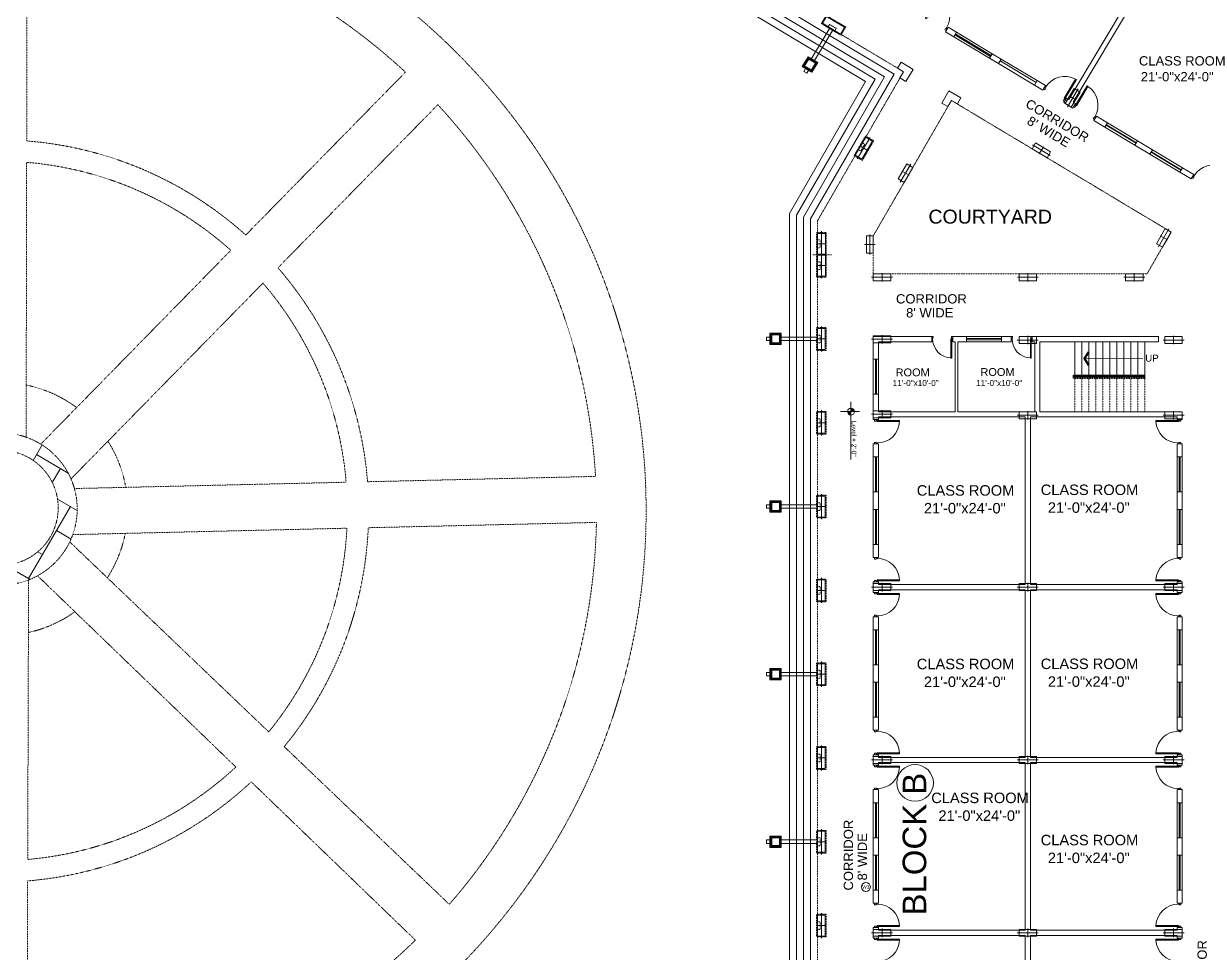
# Model space of a CAD drawing. Header units: inches. Extents: x -110725 to 51121, y 8404 to 44825.
# Drawn here: x 19265 to 21292, y 22598 to 24195 of the extents above; entities that cross this region are included whole.
import ezdxf
from ezdxf.enums import TextEntityAlignment as Align

# ---------------------------------------------------------------- set-up
doc = ezdxf.new("R2010")
doc.units = ezdxf.units.IN
doc.header["$LTSCALE"] = 0.1
doc.header["$MEASUREMENT"] = 0
doc.linetypes.add('DASHED', pattern=[0.75, 0.5, -0.25])
doc.linetypes.add('DASHED2', pattern=[0.375, 0.25, -0.125])
doc.layers.get('0').update_dxf_attribs({"color": 1, "lineweight": 0})
for name, color, linetype, lineweight in [('Col.', 4, 'Continuous', 0), ('dim', 252, 'Continuous', 0), ('DOOR', 32, 'Continuous', 0), ('FIX', 8, 'Continuous', 0), ('h', 8, 'Continuous', 0), ('HATCH', 5, 'Continuous', 5), ('stair', 5, 'Continuous', 0), ('TEXT', 3, 'Continuous', 0), ('WALL', 7, 'Continuous', 0), ('WIN', 160, 'Continuous', 0)]:
    doc.layers.add(name, color=color, linetype=linetype, lineweight=lineweight)
doc.styles.add('ARIAL', font='arial.ttf')
doc.styles.add('as', font='arial.ttf')

# ---------------------------------------------------------------- blocks, each defined once
blk = doc.blocks.new('D-1')
for points in [[(1.5, 34.9), (1.5, 1.9), (3, 1.9), (3, 34.9)], [(2.2, 0.4), (2.2, -1.9), (0, -1.9), (0, 1.9), (1.5, 1.9), (1.5, 0.4)], [(33.7, 0.4), (34.5, 0.4), (34.5, 1.9), (36, 1.9), (36, -1.9), (33.7, -1.9)]]:
    blk.add_lwpolyline(points, close=True)
blk.add_arc((1.5, 1.9), 33, 0, 87.3947)
blk = doc.blocks.new('44')
at = {"layer": 'Col.', "linetype": 'Continuous'}
blk.add_lwpolyline([(-24729.4, 37327.3), (-24729.4, 37339.3), (-24759.4, 37339.3), (-24759.4, 37327.3)], close=True, dxfattribs=at)
at = {"layer": 'dim', "linetype": 'Continuous'}
for p, q in [((-24762.4, 37333.3), (-24726.4, 37333.3)), ((-24744.4, 37340.5), (-24744.4, 37326.1))]:
    blk.add_line(p, q, dxfattribs=at)
blk = doc.blocks.new('DD')
at = {"layer": 'Col.', "linetype": 'Continuous'}
blk.add_lwpolyline([(-25172.1, 37823.6), (-25158.6, 37823.6), (-25158.6, 37859.6), (-25172.1, 37859.6)], close=True, dxfattribs=at)
at = {"layer": 'dim', "linetype": 'Continuous'}
for p, q in [((-25165.4, 37863.2), (-25165.4, 37820)), ((-25173.5, 37841.6), (-25157.3, 37841.6))]:
    blk.add_line(p, q, dxfattribs=at)
blk = doc.blocks.new('6')
at = {"layer": 'Col.', "linetype": 'Continuous'}
blk.add_lwpolyline([(-25132.6, 38221.6), (-25125.6, 38233.2), (-25156.5, 38251.7), (-25163.5, 38240.1)], close=True, dxfattribs=at)
at = {"layer": 'dim', "linetype": 'Continuous'}
for p, q in [((-25163.1, 38247.8), (-25126, 38225.6)), ((-25140.4, 38243.6), (-25148.7, 38229.7))]:
    blk.add_line(p, q, dxfattribs=at)
blk = doc.blocks.new('A$C266513BC')
at = {"layer": 'WALL'}
for p, q in [((0, 52.1), (12.5, 58.5)), ((0, 52.1), (86.9, 0)), ((0, 52.1), (0.3, 38)), ((2, 50.9), (13.5, 56.7)), ((2, 50.9), (2.3, 38))]:
    blk.add_line(p, q, dxfattribs=at)

msp = doc.modelspace()

# ---------------------------------------------------------------- hatches: boundary and pattern name
at = {"layer": 'HATCH', "linetype": 'DASHED'}
h = msp.add_hatch(dxfattribs=at)
h.set_pattern_fill('AR-HBONE', color=256, scale=11.913418, angle=14.69136504, style=0)
h.set_pattern_definition([(59.691365, (-254919.784, -301062.324), (-17.0915494, 65.189136), [142.96101, -47.65367]), (149.691365, (-254895.735, -301021.183), (-17.0915494, 65.189136), [142.96101, -47.65367])])
h.paths.add_polyline_path([(19356.67402, 23361.20651, 1), (19095.48913, 23361.20651, 1)])
h.paths.add_polyline_path([(19126.5836, 23363.26331, -1), (19323.99496, 23363.26331, -1)], flags=16)
at = {"layer": 'TEXT'}
h = msp.add_hatch(color=256, dxfattribs=at)
h.paths.add_polyline_path([(20686.4669, 23528.52254), (20692.31389, 23528.52254, 0.4142135624), (20686.4669, 23534.36952)])
h.paths.add_polyline_path([(20686.4669, 23528.52254), (20680.61991, 23528.52254, 0.4142135624), (20686.4669, 23522.67555)])

# ---------------------------------------------------------------- linework, layer by layer
at = {"layer": 'Col.', "linetype": 'Continuous'}
for p, q in [((20772.70646, 24129.02261), (20766.54048, 24118.72791)), ((20766.54048, 24118.72791), (20776.83517, 24112.56193)), ((20776.83517, 24112.56193), (20770.66919, 24102.26724)), ((20772.70646, 24129.02261), (20793.29584, 24116.69064)), ((20793.29584, 24116.69064), (20780.96388, 24096.10126)), ((20770.66919, 24102.26724), (20780.96388, 24096.10126)), ((20854.81101, 24079.62004), (20842.81101, 24058.83544)), ((20875.59562, 24067.62004), (20854.81101, 24079.62004)), ((20853.20331, 24052.83544), (20842.81101, 24058.83544)), ((20859.20331, 24063.22774), (20853.20331, 24052.83544)), ((20869.59562, 24057.22774), (20859.20331, 24063.22774)), ((20875.59562, 24067.62004), (20869.59562, 24057.22774))]:
    msp.add_line(p, q, dxfattribs=at)
at = {"layer": 'Col.', "linetype": 'Continuous', "elevation": 27.16259}
msp.add_lwpolyline([(20712.9328, 23830.6649), (20724.9328, 23830.6649), (20724.9328, 23800.6649), (20712.9328, 23800.6649)], close=True, dxfattribs=at)
at = {"layer": 'FIX', "linetype": 'Continuous'}
for p, q in [((20718.9328, 23832.6649), (20718.9328, 23798.6649)), ((20727.9328, 23815.6649), (20709.9328, 23815.6649))]:
    msp.add_line(p, q, dxfattribs=at)
at = {"layer": 'HATCH', "linetype": 'DASHED'}
for points, elevation in [([(19269.86574, 23993.72175), (19270.60829, 24386.09921)], 0.3574), ([(19646.40612, 23832.01735), (19920.77763, 24111.83142)], -0.71481), ([(19701.70715, 23775.68764), (19976.47972, 24055.91074)], -0.3574), ([(19268.90223, 23484.57902), (19269.79609, 23956.91371)], 0.3574), ([(19294.07804, 23472.70031), (19620.69098, 23805.79211)], -0.71481), ([(19345.9977, 23412.92217), (19675.9275, 23749.39662)], -0.3574), ([(19818.87675, 23407.23204), (19351.84977, 23396.37396)], -2.02528), ([(20247.55274, 23417.19849), (19855.62026, 23408.08631)], -2.02528), ([(19820.17128, 23328.20462), (19349.0545, 23317.25145)], -1.19134), ([(19820.17128, 23328.20462), (19436.80507, 23319.29159)], -1.19134), ([(20249.07347, 23338.17633), (19856.94613, 23329.05961)], -1.19134), ([(20249.07347, 23338.17633), (19856.94613, 23329.05961)], -1.19134), ([(19343.82286, 23304.71423), (19685.83136, 22978.23527)], -1.78701), ([(19271.62044, 22759.03022), (19273.0953, 23239.37016)], -0.47654), ([(19712.4504, 22952.82492), (19996.23732, 22681.92389)], -1.78701), ([(19270.30213, 22329.67458), (19271.50735, 22722.19851)], -0.47654)]:
    msp.add_lwpolyline(points, dxfattribs=dict(at, elevation=elevation))
for points in [[(19629.34424, 22917.89504), (19288.53448, 23246.51552)], [(19937.96582, 22620.31151), (19655.7948, 22892.3905)]]:
    msp.add_lwpolyline(points, dxfattribs=at)
for centre, radius in [((19219.80314, 23357.89444), 1114.64012), ((19226.08158, 23361.20651), 130.59244), ((19225.28928, 23363.26331, -1174.66297), 98.70568)]:
    msp.add_circle(centre, radius, dxfattribs=at)
for centre, radius, start, end in [((19219.80314, 23357.89444), 1029.45919, 47.08479239, 87.17122986), ((19219.80314, 23357.89444), 1029.45919, 3.30246643, 42.69080722), ((19219.80314, 23357.89444), 637.79514, 48.01997495, 85.49803798), ((19219.80314, 23357.89444), 601.10181, 48.17007768, 85.22926518), ((19219.80314, 23357.89444), 637.79514, 4.51361074, 40.92409549), ((19219.80314, 23357.89444), 601.10181, 4.70805491, 40.64026218), ((19226.08158, 23361.20651), 217.28367, 53.36816195, 78.58855947), ((19226.08158, 23361.20651), 217.28367, 9.86334946, 32.41749132), ((19226.08158, 23361.20651), 217.28367, 327.05609082, 348.89324663), ((19219.80314, 23357.89444), 601.10181, 320.83133269, 357.16887633), ((19219.80314, 23357.89444), 637.79514, 320.5719212, 357.40876513), ((19219.80314, 23357.89444), 1029.45919, 318.95687794, 358.90249819), ((19226.08158, 23361.20651), 217.28367, 282.4210038, 305.64628161), ((19219.80314, 23357.89444), 601.10181, 274.9452558, 312.94667285), ((19219.80314, 23357.89444), 637.79514, 274.64990639, 313.12497691), ((19219.80314, 23357.89444), 1029.45919, 272.81171005, 314.23569614)]:
    msp.add_arc(centre, radius, start, end, dxfattribs=at)
at = {"layer": 'stair'}
for p, q in [((21071.29613, 23591.45053), (21071.29613, 23648.45053)), ((21083.29613, 23591.45053), (21083.29613, 23648.45053)), ((21095.29613, 23591.45053), (21095.29613, 23648.45053)), ((21107.29613, 23591.45053), (21107.29613, 23648.45053)), ((21119.29613, 23591.45053), (21119.29613, 23648.45053)), ((21131.29613, 23591.45053), (21131.29613, 23648.45053)), ((21143.29613, 23591.45053), (21143.29613, 23648.45053)), ((21155.29613, 23591.45053), (21155.29613, 23648.45053)), ((21167.29613, 23591.45053), (21167.29613, 23648.45053)), ((21179.29613, 23591.45053), (21179.29613, 23648.45053)), ((21191.29613, 23585.45053), (21191.29613, 23648.45053)), ((21068.29613, 23591.45053), (21191.29613, 23591.45053)), ((21068.29613, 23585.45053), (21068.29613, 23591.45053)), ((21070.29613, 23589.45053), (21191.29613, 23589.45053)), ((21070.29613, 23587.45053), (21070.29613, 23589.45053)), ((21070.29613, 23588.45053), (21191.29613, 23588.45053)), ((21071.29613, 23587.45053), (21071.29613, 23589.45053))]:
    msp.add_line(p, q, dxfattribs=at)
at = {"layer": 'stair', "linetype": 'DASHED2'}
for p, q in [((21068.29613, 23585.45053), (21191.29613, 23585.45053)), ((21070.29613, 23587.45053), (21191.29613, 23587.45053)), ((21071.29613, 23528.60894), (21071.29613, 23585.45053)), ((21083.29613, 23528.60894), (21083.29613, 23585.45053)), ((21095.29613, 23528.60894), (21095.29613, 23585.45053)), ((21107.29613, 23528.60894), (21107.29613, 23585.45053)), ((21119.29613, 23528.60894), (21119.29613, 23585.45053)), ((21131.29613, 23528.60894), (21131.29613, 23585.45053)), ((21143.29613, 23528.60894), (21143.29613, 23585.45053)), ((21155.29613, 23528.60894), (21155.29613, 23585.45053)), ((21167.29613, 23528.60894), (21167.29613, 23585.45053)), ((21179.29613, 23528.60894), (21179.29613, 23585.45053)), ((21191.29613, 23528.60894), (21191.29613, 23585.45053))]:
    msp.add_line(p, q, dxfattribs=at)
at = {"layer": 'stair', "elevation": 27.16259}
for points in [[(20278.79394, 21845.45053), (20447.05888, 21845.45053), (20616.92113, 22015.31279), (20616.92113, 23859.58394), (20760.51912, 24108.30295), (19268.92088, 25001.69199), (19079.53912, 24685.50107)], [(20278.79394, 21857.45053), (20442.08831, 21857.45053), (20604.92113, 22020.28335), (20604.92113, 23862.79933), (20744.22233, 24104.07608), (19273.04959, 24985.23132), (19089.83381, 24679.33509)], [(20278.79394, 21869.45053), (20437.11775, 21869.45053), (20592.92113, 22025.25392), (20592.92113, 23866.01472), (20727.92554, 24099.84922), (19277.1783, 24968.77065), (19100.1285, 24673.16911)], [(20278.79394, 21881.45053), (20432.14719, 21881.45053), (20580.92113, 22030.22448), (20580.92113, 23869.23011), (20711.62875, 24095.62235), (19281.30702, 24952.30997), (19110.42319, 24667.00313)]]:
    msp.add_lwpolyline(points, dxfattribs=at)
at = {"layer": 'TEXT'}
for p, q in [((20686.4669, 23446.26754), (20686.4669, 23545.27645)), ((20668.34973, 23528.52254), (20701.14411, 23528.52254))]:
    msp.add_line(p, q, dxfattribs=at)
for centre, radius in [((20686.4669, 23528.52254, 27.16259), 5.84699), ((20796.66407, 22890.51904, 27.16259), 31.49954), ((20712.11073, 22711.76045, 27.16259), 7.69524)]:
    msp.add_circle(centre, radius, dxfattribs=at)
at = {"layer": 'WALL'}
for p, q in [((21060.69221, 24064.89599), (21190.17779, 24281.08453)), ((21068.41323, 24060.27151), (21197.89881, 24276.46004)), ((20853.51153, 24188.98634), (20848.88704, 24181.26532)), ((20853.51153, 24188.98634), (20848.88704, 24181.26532)), ((20853.51153, 24188.98634), (20848.88704, 24181.26532)), ((20853.51153, 24188.98634), (20848.88704, 24181.26532)), ((20863.04225, 24172.7871), (20848.88704, 24181.26532)), ((20867.66673, 24180.50812), (20853.51153, 24188.98634)), ((20867.66673, 24180.50812), (20863.04225, 24172.7871)), ((20929.43488, 24143.51224), (20924.8104, 24135.79122)), ((20924.8104, 24135.79122), (20940.25244, 24126.54225)), ((20944.87692, 24134.26327), (20929.43488, 24143.51224)), ((20944.87692, 24134.26327), (20940.25244, 24126.54225)), ((21006.64508, 24097.26739), (21002.02059, 24089.54637)), ((21016.17579, 24081.06814), (21002.02059, 24089.54637)), ((21006.64508, 24097.26739), (21020.80028, 24088.78916)), ((21020.80028, 24088.78916), (21016.17579, 24081.06814)), ((21020.80028, 24088.78916), (21016.17579, 24081.06814)), ((21020.80028, 24088.78916), (21016.17579, 24081.06814)), ((21020.80028, 24088.78916), (21016.17579, 24081.06814)), ((21052.20722, 24059.48721), (21056.8317, 24067.20823)), ((21067.64925, 24050.23824), (21052.20722, 24059.48721)), ((21060.69221, 24064.89599), (21056.8317, 24067.20823)), ((21067.64925, 24050.23824), (21072.27374, 24057.95926)), ((21072.27374, 24057.95926), (21068.41323, 24060.27151)), ((21103.68068, 24028.65731), (21108.30516, 24036.37833)), ((21122.98322, 24017.0961), (21103.68068, 24028.65731)), ((21127.60771, 24024.81712), (21108.30516, 24036.37833)), ((21122.98322, 24017.0961), (21127.60771, 24024.81712)), ((21174.45669, 23986.2662), (21179.08117, 23993.98722)), ((21204.8179, 23978.57227), (21179.08117, 23993.98722)), ((21200.19342, 23970.85125), (21174.45669, 23986.2662)), ((21200.19342, 23970.85125), (21204.8179, 23978.57227)), ((21251.66688, 23940.02135), (21256.29136, 23947.74237)), ((21275.59391, 23936.18115), (21256.29136, 23947.74237)), ((21270.96943, 23928.46014), (21251.66688, 23940.02135)), ((21270.96943, 23928.46014), (21275.59391, 23936.18115)), ((20825.31517, 23657.45053), (20724.92113, 23657.45053)), ((20724.92113, 23618.45053), (20724.92113, 23657.45053)), ((20825.31517, 23648.45053), (20733.92113, 23648.45053)), ((20733.92113, 23618.45053), (20733.92113, 23648.45053)), ((20825.31517, 23648.45053), (20825.31517, 23657.45053)), ((20861.31517, 23648.45053), (20861.31517, 23657.45053)), ((20885.30565, 23657.45053), (20861.31517, 23657.45053)), ((20865.81517, 23648.45053), (20861.31517, 23648.45053)), ((20865.81517, 23648.45053), (20865.81517, 23528.45053)), ((20870.31517, 23648.45053), (20870.31517, 23528.45053)), ((20885.30565, 23648.45053), (20870.31517, 23648.45053)), ((20885.30565, 23648.45053), (20885.30565, 23657.45053)), ((20961.79613, 23657.45053), (20945.30565, 23657.45053)), ((20945.30565, 23648.45053), (20945.30565, 23657.45053)), ((20961.79613, 23648.45053), (20945.30565, 23648.45053)), ((20961.79613, 23648.45053), (20961.79613, 23657.45053)), ((21002.29613, 23657.45053), (20997.79613, 23657.45053)), ((20997.79613, 23648.45053), (20997.79613, 23657.45053)), ((21002.29613, 23648.45053), (20997.79613, 23648.45053)), ((21002.29613, 23657.45053), (21075.70052, 23657.45053)), ((21002.29613, 23657.45053), (21215.17113, 23657.45053)), ((21002.29613, 23648.45053), (21002.29613, 23528.45053)), ((21011.29613, 23648.45053), (21011.29613, 23528.45053)), ((21011.29613, 23648.29213), (21215.17113, 23648.29213)), ((21215.17113, 23648.29213), (21215.17113, 23657.45053)), ((20733.92113, 23618.45053), (20724.92113, 23618.45053)), ((20724.92113, 23528.45053), (20724.92113, 23558.70053)), ((20733.92113, 23558.70053), (20724.92113, 23558.70053)), ((20733.92113, 23528.45053), (20733.92113, 23558.70053)), ((20724.92113, 23514.95053), (20724.92113, 23528.45053)), ((20733.92113, 23528.45053), (20865.81517, 23528.45053)), ((20870.31517, 23528.45053), (21002.29613, 23528.45053)), ((21011.29613, 23528.45053), (21255.92113, 23528.45053)), ((21255.92113, 23514.95053), (21255.92113, 23528.45053)), ((20733.92113, 23514.95053), (20724.92113, 23514.95053)), ((20733.92113, 23519.45053), (20985.92113, 23519.45053)), ((20733.92113, 23519.45053), (20733.92113, 23514.95053)), ((20733.92113, 23514.95053), (20733.92113, 23519.45053)), ((20985.92113, 23519.45053), (20985.92113, 23231.45053)), ((20994.92113, 23519.45053), (20994.92113, 23231.45053)), ((20994.92113, 23519.45053), (21246.92113, 23519.45053)), ((21246.92113, 23519.45053), (21246.92113, 23514.95053)), ((21246.92113, 23514.95053), (21246.92113, 23519.45053)), ((21246.92113, 23514.95053), (21255.92113, 23514.95053)), ((20733.92113, 23472.95053), (20724.92113, 23472.95053)), ((20733.92113, 23472.95053), (20724.92113, 23472.95053)), ((20733.92113, 23472.95053), (20724.92113, 23472.95053)), ((20733.92113, 23472.95053), (20724.92113, 23472.95053)), ((20733.92113, 23472.95053), (20724.92113, 23472.95053)), ((20724.92113, 23465.45053), (20724.92113, 23472.95053)), ((20724.92113, 23471.45053), (20724.92113, 23465.45053)), ((20724.92113, 23450.60414), (20724.92113, 23465.45053)), ((20733.92113, 23472.95053), (20733.92113, 23465.45053)), ((20733.92113, 23465.45053), (20733.92113, 23450.60414)), ((21246.92113, 23472.95053), (21255.92113, 23472.95053)), ((21246.92113, 23472.95053), (21255.92113, 23472.95053)), ((21246.92113, 23472.95053), (21255.92113, 23472.95053)), ((21246.92113, 23472.95053), (21255.92113, 23472.95053)), ((21246.92113, 23472.95053), (21255.92113, 23472.95053)), ((21246.92113, 23472.95053), (21246.92113, 23465.45053)), ((21246.92113, 23465.45053), (21246.92113, 23450.60414)), ((21255.92113, 23465.45053), (21255.92113, 23472.95053)), ((21255.92113, 23471.45053), (21255.92113, 23465.45053)), ((21255.92113, 23450.60414), (21255.92113, 23465.45053)), ((20733.92113, 23450.60414), (20724.92113, 23450.60414)), ((21246.92113, 23450.60414), (21255.92113, 23450.60414)), ((20733.92113, 23390.45053), (20724.92113, 23390.45053)), ((20724.92113, 23360.45053), (20724.92113, 23390.45053)), ((20733.92113, 23390.45053), (20733.92113, 23360.45053)), ((21246.92113, 23390.45053), (21255.92113, 23390.45053)), ((21246.92113, 23390.45053), (21246.92113, 23360.45053)), ((21255.92113, 23360.45053), (21255.92113, 23390.45053)), ((20733.92113, 23360.45053), (20724.92113, 23360.45053)), ((21246.92113, 23360.45053), (21255.92113, 23360.45053)), ((20724.92113, 23277.95053), (20724.92113, 23300.45053)), ((20733.92113, 23300.45053), (20724.92113, 23300.45053)), ((20733.92113, 23300.45053), (20733.92113, 23277.95053)), ((21246.92113, 23300.45053), (21255.92113, 23300.45053)), ((21246.92113, 23300.45053), (21246.92113, 23277.95053)), ((21255.92113, 23277.95053), (21255.92113, 23300.45053)), ((20733.92113, 23277.95053), (20724.92113, 23277.95053)), ((20733.92113, 23277.95053), (20724.92113, 23277.95053)), ((20733.92113, 23277.95053), (20724.92113, 23277.95053)), ((20733.92113, 23277.95053), (20724.92113, 23277.95053)), ((20733.92113, 23277.95053), (20724.92113, 23277.95053)), ((21246.92113, 23277.95053), (21255.92113, 23277.95053)), ((21246.92113, 23277.95053), (21255.92113, 23277.95053)), ((21246.92113, 23277.95053), (21255.92113, 23277.95053)), ((21246.92113, 23277.95053), (21255.92113, 23277.95053)), ((21246.92113, 23277.95053), (21255.92113, 23277.95053)), ((20724.92113, 23222.45053), (20724.92113, 23235.95053)), ((20724.92113, 23235.95053), (20733.92113, 23235.95053)), ((20724.92113, 23231.45053), (20724.92113, 23217.95053)), ((20733.92113, 23217.95053), (20724.92113, 23217.95053)), ((20733.92113, 23231.45053), (20733.92113, 23235.95053)), ((20733.92113, 23231.45053), (20985.92113, 23231.45053)), ((20733.92113, 23222.45053), (20985.92113, 23222.45053)), ((20733.92113, 23222.45053), (20733.92113, 23217.95053)), ((20985.92113, 23222.45053), (20985.92113, 22934.45053)), ((21246.92113, 23231.45053), (20994.92113, 23231.45053)), ((21246.92113, 23222.45053), (20994.92113, 23222.45053)), ((20994.92113, 23222.45053), (20994.92113, 22934.45053)), ((21255.92113, 23235.95053), (21246.92113, 23235.95053)), ((21246.92113, 23231.45053), (21246.92113, 23235.95053)), ((21246.92113, 23222.45053), (21246.92113, 23217.95053)), ((21246.92113, 23217.95053), (21246.92113, 23222.45053)), ((21246.92113, 23217.95053), (21255.92113, 23217.95053)), ((21255.92113, 23217.95053), (21255.92113, 23235.95053)), ((20733.92113, 23175.95053), (20724.92113, 23175.95053)), ((20733.92113, 23175.95053), (20724.92113, 23175.95053)), ((20733.92113, 23175.95053), (20724.92113, 23175.95053)), ((20733.92113, 23175.95053), (20724.92113, 23175.95053)), ((20724.92113, 23168.45053), (20724.92113, 23175.95053)), ((20724.92113, 23174.45053), (20724.92113, 23168.45053)), ((20724.92113, 23153.45053), (20724.92113, 23168.45053)), ((20733.92113, 23175.95053), (20733.92113, 23168.45053)), ((20733.92113, 23168.45053), (20733.92113, 23153.45053)), ((21246.92113, 23175.95053), (21255.92113, 23175.95053)), ((21246.92113, 23175.95053), (21255.92113, 23175.95053)), ((21246.92113, 23175.95053), (21255.92113, 23175.95053)), ((21246.92113, 23175.95053), (21255.92113, 23175.95053)), ((21246.92113, 23175.95053), (21246.92113, 23168.45053)), ((21246.92113, 23168.45053), (21246.92113, 23153.45053)), ((21255.92113, 23168.45053), (21255.92113, 23175.95053)), ((21255.92113, 23174.45053), (21255.92113, 23168.45053)), ((21255.92113, 23153.45053), (21255.92113, 23168.45053)), ((20733.92113, 23153.45053), (20724.92113, 23153.45053)), ((21246.92113, 23153.45053), (21255.92113, 23153.45053)), ((20733.92113, 23093.45053), (20724.92113, 23093.45053)), ((20724.92113, 23063.45053), (20724.92113, 23093.45053)), ((20733.92113, 23093.45053), (20733.92113, 23063.45053)), ((21246.92113, 23093.45053), (21255.92113, 23093.45053)), ((21246.92113, 23093.45053), (21246.92113, 23063.45053)), ((21255.92113, 23063.45053), (21255.92113, 23093.45053)), ((20733.92113, 23063.45053), (20724.92113, 23063.45053)), ((21246.92113, 23063.45053), (21255.92113, 23063.45053)), ((20724.92113, 22980.95053), (20724.92113, 23003.45053)), ((20733.92113, 23003.45053), (20724.92113, 23003.45053)), ((20733.92113, 23003.45053), (20733.92113, 22980.95053)), ((21246.92113, 23003.45053), (21255.92113, 23003.45053)), ((21246.92113, 23003.45053), (21246.92113, 22980.95053)), ((21255.92113, 22980.95053), (21255.92113, 23003.45053)), ((20733.92113, 22980.95053), (20724.92113, 22980.95053)), ((20733.92113, 22980.95053), (20724.92113, 22980.95053)), ((20733.92113, 22980.95053), (20724.92113, 22980.95053)), ((20733.92113, 22980.95053), (20724.92113, 22980.95053)), ((21246.92113, 22980.95053), (21255.92113, 22980.95053)), ((21246.92113, 22980.95053), (21255.92113, 22980.95053)), ((21246.92113, 22980.95053), (21255.92113, 22980.95053)), ((21246.92113, 22980.95053), (21255.92113, 22980.95053)), ((20724.92113, 22925.45053), (20724.92113, 22938.95053)), ((20724.92113, 22938.95053), (20733.92113, 22938.95053)), ((20724.92113, 22934.45053), (20724.92113, 22920.95053)), ((20733.92113, 22934.45053), (20733.92113, 22938.95053)), ((20733.92113, 22934.45053), (20985.92113, 22934.45053)), ((21246.92113, 22934.45053), (20994.92113, 22934.45053)), ((21255.92113, 22938.95053), (21246.92113, 22938.95053)), ((21246.92113, 22934.45053), (21246.92113, 22938.95053)), ((21255.92113, 22920.95053), (21255.92113, 22938.95053)), ((20733.92113, 22920.95053), (20724.92113, 22920.95053)), ((20733.92113, 22925.45053), (20985.92113, 22925.45053)), ((20733.92113, 22925.45053), (20733.92113, 22920.95053)), ((20985.92113, 22925.45053), (20985.92113, 22637.45053)), ((21246.92113, 22925.45053), (20994.92113, 22925.45053)), ((20994.92113, 22925.45053), (20994.92113, 22637.45053)), ((21246.92113, 22925.45053), (21246.92113, 22920.95053)), ((21246.92113, 22920.95053), (21246.92113, 22925.45053)), ((21246.92113, 22920.95053), (21255.92113, 22920.95053)), ((20733.92113, 22878.95053), (20724.92113, 22878.95053)), ((20733.92113, 22878.95053), (20724.92113, 22878.95053)), ((20733.92113, 22878.95053), (20724.92113, 22878.95053)), ((20724.92113, 22871.45053), (20724.92113, 22878.95053)), ((20724.92113, 22877.45053), (20724.92113, 22871.45053)), ((20733.92113, 22878.95053), (20733.92113, 22871.45053)), ((21246.92113, 22878.95053), (21255.92113, 22878.95053)), ((21246.92113, 22878.95053), (21255.92113, 22878.95053)), ((21246.92113, 22878.95053), (21255.92113, 22878.95053)), ((21246.92113, 22878.95053), (21246.92113, 22871.45053)), ((21255.92113, 22871.45053), (21255.92113, 22878.95053)), ((21255.92113, 22877.45053), (21255.92113, 22871.45053)), ((20724.92113, 22856.45053), (20724.92113, 22871.45053)), ((20733.92113, 22856.45053), (20724.92113, 22856.45053)), ((20733.92113, 22871.45053), (20733.92113, 22856.45053)), ((21246.92113, 22871.45053), (21246.92113, 22856.45053)), ((21246.92113, 22856.45053), (21255.92113, 22856.45053)), ((21255.92113, 22856.45053), (21255.92113, 22871.45053)), ((20733.92113, 22796.45053), (20724.92113, 22796.45053)), ((20724.92113, 22766.45053), (20724.92113, 22796.45053)), ((20733.92113, 22796.45053), (20733.92113, 22766.45053)), ((21246.92113, 22796.45053), (21255.92113, 22796.45053)), ((21246.92113, 22796.45053), (21246.92113, 22766.45053)), ((21255.92113, 22766.45053), (21255.92113, 22796.45053)), ((20733.92113, 22766.45053), (20724.92113, 22766.45053)), ((21246.92113, 22766.45053), (21255.92113, 22766.45053)), ((20724.92113, 22683.95053), (20724.92113, 22706.45053)), ((20733.92113, 22706.45053), (20724.92113, 22706.45053)), ((20733.92113, 22706.45053), (20733.92113, 22683.95053)), ((21246.92113, 22706.45053), (21255.92113, 22706.45053)), ((21246.92113, 22706.45053), (21246.92113, 22683.95053)), ((21255.92113, 22683.95053), (21255.92113, 22706.45053)), ((20733.92113, 22683.95053), (20724.92113, 22683.95053)), ((20733.92113, 22683.95053), (20724.92113, 22683.95053)), ((20733.92113, 22683.95053), (20724.92113, 22683.95053)), ((21246.92113, 22683.95053), (21255.92113, 22683.95053)), ((21246.92113, 22683.95053), (21255.92113, 22683.95053)), ((21246.92113, 22683.95053), (21255.92113, 22683.95053)), ((20724.92113, 22628.45053), (20724.92113, 22641.95053)), ((20724.92113, 22641.95053), (20733.92113, 22641.95053)), ((20724.92113, 22637.45053), (20724.92113, 22623.95053)), ((20733.92113, 22637.45053), (20733.92113, 22641.95053)), ((20733.92113, 22637.45053), (20985.92113, 22637.45053)), ((21246.92113, 22637.45053), (20994.92113, 22637.45053)), ((21246.92113, 22637.45053), (21246.92113, 22641.95053)), ((21255.92113, 22641.95053), (21246.92113, 22641.95053)), ((21255.92113, 22623.95053), (21255.92113, 22641.95053)), ((20733.92113, 22623.95053), (20724.92113, 22623.95053)), ((20733.92113, 22628.45053), (20985.92113, 22628.45053)), ((20733.92113, 22628.45053), (20733.92113, 22623.95053)), ((20985.92113, 22628.45053), (20985.92113, 22340.45053)), ((21246.92113, 22628.45053), (20994.92113, 22628.45053)), ((20994.92113, 22628.45053), (20994.92113, 22340.45053)), ((21246.92113, 22628.45053), (21246.92113, 22623.95053)), ((21246.92113, 22623.95053), (21246.92113, 22628.45053)), ((21246.92113, 22623.95053), (21255.92113, 22623.95053))]:
    msp.add_line(p, q, dxfattribs=at)
at = {"layer": 'WALL', "elevation": 27.16259}
for points in [[(20668.48788, 24177.38617), (20675.4246, 24188.9677), (20644.54053, 24207.46564), (20637.6038, 24195.88411)], [(20625.42824, 24127.38824), (20613.84671, 24134.32496), (20606.90998, 24122.74344), (20618.49151, 24115.80671)], [(20628.92113, 23635.35539), (20642.42113, 23635.35539), (20642.42113, 23671.35539), (20628.92113, 23671.35539)], [(20563.79028, 23646.80424), (20563.79028, 23660.30424), (20550.29028, 23660.30424), (20550.29028, 23646.80424)], [(20628.92113, 23491.35539), (20642.42113, 23491.35539), (20642.42113, 23527.35539), (20628.92113, 23527.35539)], [(20628.92113, 23347.35539), (20642.42113, 23347.35539), (20642.42113, 23383.35539), (20628.92113, 23383.35539)], [(20563.79028, 23358.80424), (20563.79028, 23372.30424), (20550.29028, 23372.30424), (20550.29028, 23358.80424)], [(20628.92113, 23203.35539), (20642.42113, 23203.35539), (20642.42113, 23239.35539), (20628.92113, 23239.35539)], [(20563.79028, 23070.80424), (20563.79028, 23084.30424), (20550.29028, 23084.30424), (20550.29028, 23070.80424)], [(20628.92113, 23059.35539), (20642.42113, 23059.35539), (20642.42113, 23095.35539), (20628.92113, 23095.35539)], [(20628.92113, 22915.35539), (20642.42113, 22915.35539), (20642.42113, 22951.35539), (20628.92113, 22951.35539)], [(20563.79028, 22782.80424), (20563.79028, 22796.30424), (20550.29028, 22796.30424), (20550.29028, 22782.80424)], [(20628.92113, 22771.35539), (20642.42113, 22771.35539), (20642.42113, 22807.35539), (20628.92113, 22807.35539)], [(20628.92113, 22627.35539), (20642.42113, 22627.35539), (20642.42113, 22663.35539), (20628.92113, 22663.35539)]]:
    msp.add_lwpolyline(points, close=True, dxfattribs=at)
at = {"layer": 'WIN', "linetype": 'DASHED2'}
for p, q in [((20647.25507, 24190.1035), (20649.56732, 24193.96401)), ((20661.14884, 24187.02728), (20649.56732, 24193.96401)), ((20658.8366, 24183.16677), (20661.14884, 24187.02728)), ((20776.81591, 24112.52982), (20669.78638, 24176.63489)), ((20712.61852, 24001.33668), (20776.81591, 24112.52982)), ((20703.4023, 23976.37299), (20710.1523, 23988.06433)), ((20706.25519, 23990.31433), (20710.1523, 23988.06433)), ((20628.92113, 23856.36855), (20693.11852, 23967.56169)), ((20699.50519, 23978.62299), (20703.4023, 23976.37299)), ((20628.92113, 23856.36855), (20628.92113, 23672.85539)), ((20628.9328, 23823.62486), (20633.4328, 23823.62486)), ((20628.9328, 23810.12486), (20633.4328, 23810.12486)), ((20633.4328, 23823.62486), (20633.4328, 23810.12486)), ((20653.25578, 23798.12486), (20620.3753, 23798.12486)), ((20628.9328, 23786.12486), (20633.4328, 23786.12486)), ((20633.4328, 23772.62486), (20633.4328, 23786.12486)), ((20628.9328, 23772.62486), (20633.4328, 23772.62486)), ((20628.92113, 23660.10539), (20633.42113, 23660.10539)), ((20628.92113, 23646.60539), (20633.42113, 23646.60539)), ((20633.42113, 23646.60539), (20633.42113, 23660.10539)), ((20628.92113, 23527.35539), (20628.92113, 23635.35539)), ((20628.92113, 23516.10539), (20633.42113, 23516.10539)), ((20628.92113, 23502.60539), (20633.42113, 23502.60539)), ((20633.42113, 23502.60539), (20633.42113, 23516.10539)), ((20628.92113, 23383.35539), (20628.92113, 23491.35539)), ((20628.92113, 23372.10539), (20633.42113, 23372.10539)), ((20633.42113, 23358.60539), (20633.42113, 23372.10539)), ((20628.92113, 23358.60539), (20633.42113, 23358.60539)), ((20628.92113, 23095.35539), (20628.92113, 23347.35539)), ((20628.92113, 23228.10539), (20633.42113, 23228.10539)), ((20633.42113, 23214.60539), (20633.42113, 23228.10539)), ((20628.92113, 23214.60539), (20633.42113, 23214.60539)), ((20628.92113, 23084.10539), (20633.42113, 23084.10539)), ((20633.42113, 23070.60539), (20633.42113, 23084.10539)), ((20628.92113, 23070.60539), (20633.42113, 23070.60539)), ((20628.92113, 22951.35539), (20628.92113, 23059.35539)), ((20628.92113, 22940.10539), (20633.42113, 22940.10539)), ((20633.42113, 22926.60539), (20633.42113, 22940.10539)), ((20628.92113, 22926.60539), (20633.42113, 22926.60539)), ((20628.92113, 22807.35539), (20628.92113, 22915.35539)), ((20628.92113, 22796.10539), (20633.42113, 22796.10539)), ((20633.42113, 22782.60539), (20633.42113, 22796.10539)), ((20628.92113, 22782.60539), (20633.42113, 22782.60539)), ((20628.92113, 22519.35539), (20628.92113, 22771.35539)), ((20628.92113, 22652.10539), (20633.42113, 22652.10539)), ((20633.42113, 22638.60539), (20633.42113, 22652.10539)), ((20628.92113, 22638.60539), (20633.42113, 22638.60539))]:
    msp.add_line(p, q, dxfattribs=at)
at = {"layer": 'WIN', "linetype": 'Continuous'}
for p, q in [((20650.59132, 24188.37548), (20617.0638, 24132.3981)), ((20655.73866, 24185.29249), (20622.21114, 24129.31511)), ((20610.12707, 24120.81657), (20605.50259, 24113.09555)), ((20610.64993, 24110.01256), (20605.50259, 24113.09555)), ((20615.27442, 24117.73358), (20610.64993, 24110.01256)), ((20541.29028, 23650.55424), (20541.29028, 23656.55424)), ((20550.29028, 23656.55424), (20541.29028, 23656.55424)), ((20550.29028, 23650.55424), (20541.29028, 23650.55424)), ((20629.04028, 23656.55424), (20563.79028, 23656.55424)), ((20629.04028, 23650.55424), (20563.79028, 23650.55424)), ((20541.29028, 23362.55424), (20541.29028, 23368.55424)), ((20550.29028, 23368.55424), (20541.29028, 23368.55424)), ((20550.29028, 23362.55424), (20541.29028, 23362.55424)), ((20629.04028, 23368.55424), (20563.79028, 23368.55424)), ((20629.04028, 23362.55424), (20563.79028, 23362.55424)), ((20541.29028, 23074.55424), (20541.29028, 23080.55424)), ((20550.29028, 23080.55424), (20541.29028, 23080.55424)), ((20629.04028, 23080.55424), (20563.79028, 23080.55424)), ((20550.29028, 23074.55424), (20541.29028, 23074.55424)), ((20629.04028, 23074.55424), (20563.79028, 23074.55424)), ((20541.29028, 22786.55424), (20541.29028, 22792.55424)), ((20550.29028, 22792.55424), (20541.29028, 22792.55424)), ((20629.04028, 22792.55424), (20563.79028, 22792.55424)), ((20550.29028, 22786.55424), (20541.29028, 22786.55424)), ((20629.04028, 22786.55424), (20563.79028, 22786.55424))]:
    msp.add_line(p, q, dxfattribs=at)
at = {"layer": 'WIN'}
for p, q in [((20924.8104, 24135.79122), (20863.04225, 24172.7871)), ((20926.60881, 24138.79384), (20864.84066, 24175.78972)), ((20927.63647, 24140.50962), (20865.86832, 24177.5055)), ((20929.43488, 24143.51224), (20867.66673, 24180.50812)), ((21004.84667, 24094.26477), (20943.07851, 24131.26065)), ((21006.64508, 24097.26739), (20944.87692, 24134.26327)), ((21002.02059, 24089.54637), (20940.25244, 24126.54225)), ((21174.45669, 23986.2662), (21122.98322, 24017.0961)), ((21176.51201, 23989.69776), (21125.03855, 24020.52766)), ((21177.02584, 23990.55565), (21125.55238, 24021.38556)), ((21179.08117, 23993.98722), (21127.60771, 24024.81712)), ((21251.66688, 23940.02135), (21200.19342, 23970.85125)), ((21253.7222, 23943.45291), (21202.24874, 23974.28281)), ((21254.23604, 23944.3108), (21202.76257, 23975.1407)), ((21256.29136, 23947.74237), (21204.8179, 23978.57227)), ((20945.30565, 23657.45053), (20885.40204, 23657.45053)), ((20945.30565, 23653.95053), (20885.40204, 23653.95053)), ((20945.30565, 23651.95053), (20885.40204, 23651.95053)), ((20945.30565, 23648.45053), (20885.40204, 23648.45053)), ((20724.92113, 23618.45053), (20724.92113, 23558.54692)), ((20728.42113, 23618.45053), (20728.42113, 23558.54692)), ((20730.42113, 23618.45053), (20730.42113, 23558.54692)), ((20733.92113, 23618.45053), (20733.92113, 23558.54692)), ((20724.92113, 23450.60414), (20724.92113, 23390.45053)), ((20728.42113, 23450.60414), (20728.42113, 23390.45053)), ((20730.42113, 23450.60414), (20730.42113, 23390.45053)), ((20733.92113, 23450.60414), (20733.92113, 23390.45053)), ((21246.92113, 23450.60414), (21246.92113, 23390.45053)), ((21250.42113, 23450.60414), (21250.42113, 23390.45053)), ((21252.42113, 23450.60414), (21252.42113, 23390.45053)), ((21255.92113, 23450.60414), (21255.92113, 23390.45053)), ((20724.92113, 23360.45053), (20724.92113, 23300.45053)), ((20728.42113, 23360.45053), (20728.42113, 23300.45053)), ((20730.42113, 23360.45053), (20730.42113, 23300.45053)), ((20733.92113, 23360.45053), (20733.92113, 23300.45053)), ((21246.92113, 23360.45053), (21246.92113, 23300.45053)), ((21250.42113, 23360.45053), (21250.42113, 23300.45053)), ((21252.42113, 23360.45053), (21252.42113, 23300.45053)), ((21255.92113, 23360.45053), (21255.92113, 23300.45053)), ((20724.92113, 23153.45053), (20724.92113, 23093.45053)), ((20728.42113, 23153.45053), (20728.42113, 23093.45053)), ((20730.42113, 23153.45053), (20730.42113, 23093.45053)), ((20733.92113, 23153.45053), (20733.92113, 23093.45053)), ((21246.92113, 23153.45053), (21246.92113, 23093.45053)), ((21250.42113, 23153.45053), (21250.42113, 23093.45053)), ((21252.42113, 23153.45053), (21252.42113, 23093.45053)), ((21255.92113, 23153.45053), (21255.92113, 23093.45053)), ((20724.92113, 23063.45053), (20724.92113, 23003.45053)), ((20728.42113, 23063.45053), (20728.42113, 23003.45053)), ((20730.42113, 23063.45053), (20730.42113, 23003.45053)), ((20733.92113, 23063.45053), (20733.92113, 23003.45053)), ((21246.92113, 23063.45053), (21246.92113, 23003.45053)), ((21250.42113, 23063.45053), (21250.42113, 23003.45053)), ((21252.42113, 23063.45053), (21252.42113, 23003.45053)), ((21255.92113, 23063.45053), (21255.92113, 23003.45053)), ((20724.92113, 22856.45053), (20724.92113, 22796.45053)), ((20728.42113, 22856.45053), (20728.42113, 22796.45053)), ((20730.42113, 22856.45053), (20730.42113, 22796.45053)), ((20733.92113, 22856.45053), (20733.92113, 22796.45053)), ((21246.92113, 22856.45053), (21246.92113, 22796.45053)), ((21250.42113, 22856.45053), (21250.42113, 22796.45053)), ((21252.42113, 22856.45053), (21252.42113, 22796.45053)), ((21255.92113, 22856.45053), (21255.92113, 22796.45053)), ((20724.92113, 22766.45053), (20724.92113, 22706.45053)), ((20728.42113, 22766.45053), (20728.42113, 22706.45053)), ((20730.42113, 22766.45053), (20730.42113, 22706.45053)), ((20733.92113, 22766.45053), (20733.92113, 22706.45053)), ((21246.92113, 22766.45053), (21246.92113, 22706.45053)), ((21250.42113, 22766.45053), (21250.42113, 22706.45053)), ((21252.42113, 22766.45053), (21252.42113, 22706.45053)), ((21255.92113, 22766.45053), (21255.92113, 22706.45053))]:
    msp.add_line(p, q, dxfattribs=at)
at = {"layer": 'WIN', "linetype": 'DASHED2', "elevation": 27.16259}
for points in [[(20669.00396, 24175.32858), (20677.48219, 24189.48379), (20644.02444, 24209.52322), (20635.54621, 24195.36802)], [(20691.83115, 23968.33117), (20706.12057, 23960.08117), (20725.62057, 23993.85616), (20711.33115, 24002.10616)], [(20627.42113, 23633.85539), (20643.92113, 23633.85539), (20643.92113, 23672.85539), (20627.42113, 23672.85539)], [(20627.42113, 23489.85539), (20643.92113, 23489.85539), (20643.92113, 23528.85539), (20627.42113, 23528.85539)], [(20627.42113, 23345.85539), (20643.92113, 23345.85539), (20643.92113, 23384.85539), (20627.42113, 23384.85539)], [(20627.42113, 23201.85539), (20643.92113, 23201.85539), (20643.92113, 23240.85539), (20627.42113, 23240.85539)], [(20627.42113, 23057.85539), (20643.92113, 23057.85539), (20643.92113, 23096.85539), (20627.42113, 23096.85539)], [(20627.42113, 22913.85539), (20643.92113, 22913.85539), (20643.92113, 22952.85539), (20627.42113, 22952.85539)], [(20627.42113, 22769.85539), (20643.92113, 22769.85539), (20643.92113, 22808.85539), (20627.42113, 22808.85539)], [(20627.42113, 22625.85539), (20643.92113, 22625.85539), (20643.92113, 22664.85539), (20627.42113, 22664.85539)]]:
    msp.add_lwpolyline(points, close=True, dxfattribs=at)
at = {"layer": 'WIN', "linetype": 'Continuous', "elevation": 27.16259}
for points in [[(20629.5434, 24128.42041), (20612.81453, 24138.44013), (20602.79481, 24121.71126), (20619.52369, 24111.69154)], [(20627.48582, 24127.90433), (20613.33062, 24136.38255), (20604.8524, 24122.22735), (20619.0076, 24113.74912)], [(20566.79028, 23643.80424), (20566.79028, 23663.30424), (20547.29028, 23663.30424), (20547.29028, 23643.80424)], [(20565.29028, 23645.30424), (20565.29028, 23661.80424), (20548.79028, 23661.80424), (20548.79028, 23645.30424)], [(20566.79028, 23355.80424), (20566.79028, 23375.30424), (20547.29028, 23375.30424), (20547.29028, 23355.80424)], [(20565.29028, 23357.30424), (20565.29028, 23373.80424), (20548.79028, 23373.80424), (20548.79028, 23357.30424)], [(20566.79028, 23067.80424), (20566.79028, 23087.30424), (20547.29028, 23087.30424), (20547.29028, 23067.80424)], [(20565.29028, 23069.30424), (20565.29028, 23085.80424), (20548.79028, 23085.80424), (20548.79028, 23069.30424)], [(20566.79028, 22779.80424), (20566.79028, 22799.30424), (20547.29028, 22799.30424), (20547.29028, 22779.80424)], [(20565.29028, 22781.30424), (20565.29028, 22797.80424), (20548.79028, 22797.80424), (20548.79028, 22781.30424)]]:
    msp.add_lwpolyline(points, close=True, dxfattribs=at)
at = {"layer": 'WIN', "linetype": 'DASHED2', "elevation": 27.16259}
for points in [[(20724.9328, 23765.47001), (20724.9328, 23765.47001), (20724.9328, 23830.6649), (20859.19572, 24063.2151), (21236.74777, 23837.08125), (21195.42061, 23765.47001), (20724.9328, 23765.47001)], [(20627.4328, 23797.37486), (20627.4328, 23836.37486), (20643.9328, 23836.37486), (20643.9328, 23797.37486)], [(20627.4328, 23798.87486), (20627.4328, 23759.87486), (20643.9328, 23759.87486), (20643.9328, 23798.87486)]]:
    msp.add_lwpolyline(points, dxfattribs=at)

# ---------------------------------------------------------------- block references
at = {"layer": 'Col.', "linetype": 'Continuous', "xscale": -1}
for name, p, rotation in [('44', (40324.22889, -16370.46351, 27.16259), 58.99999999994495), ('44', (61451.87882, 43234.24708, 27.16259), 148.9999999996858), ('DD', (45801.07551, 61658.48094, 27.16259), 180)]:
    msp.add_blockref(name, p, dxfattribs=dict(at, rotation=rotation))
at = {"layer": 'Col.', "linetype": 'Continuous', "rotation": 59.99999999994456}
for p in [(65483.98597, 26700.9553, 27.16259), (65927.87997, 26589.71799, 27.16259)]:
    msp.add_blockref('44', p, dxfattribs=at)
at = {"layer": 'Col.', "linetype": 'Continuous'}
for name, p in [('DD', (45801.07551, -14062.23121, 27.16259)), ('44', (45484.35225, -13573.86189, 27.16259)), ('44', (45734.85225, -13573.86189, 27.16259)), ('44', (45917.91481, -13573.86189, 27.16259)), ('DD', (45801.06385, -14188.25068, 27.16259)), ('44', (45484.34058, -13680.38137, 27.16259)), ('44', (45734.84058, -13681.88137, 27.16259)), ('44', (45985.34058, -13681.88137, 27.16259)), ('DD', (45801.06385, -14332.25068, 27.16259)), ('44', (45484.34058, -13809.38137, 27.16259)), ('44', (45734.84058, -13810.88137, 27.16259)), ('44', (45985.34058, -13810.88137, 27.16259)), ('DD', (45801.06385, -14476.25068, 27.16259)), ('DD', (45801.06385, -14620.25068, 27.16259)), ('44', (45484.34058, -14106.38137, 27.16259)), ('44', (45734.84058, -14106.38137, 27.16259)), ('44', (45985.34058, -14106.38137, 27.16259)), ('DD', (45801.06385, -14764.25068, 27.16259)), ('DD', (45801.06385, -14908.25068, 27.16259)), ('44', (45484.34058, -14403.38137, 27.16259)), ('44', (45734.84058, -14403.38137, 27.16259)), ('44', (45985.34058, -14403.38137, 27.16259)), ('DD', (45801.06385, -15052.25068, 27.16259)), ('DD', (45801.06385, -15196.25068, 27.16259)), ('44', (45484.34058, -14700.38137, 27.16259)), ('44', (45734.84058, -14700.38137, 27.16259)), ('44', (45985.34058, -14700.38137, 27.16259))]:
    msp.add_blockref(name, p, dxfattribs=at)
at = {"layer": 'dim', "linetype": 'Continuous', "rotation": 90}
msp.add_blockref('6', (58945.20838, 49125.88309, 27.16259), dxfattribs=at)
at = {"layer": 'DOOR'}
for p, xscale, yscale, zscale, rotation in [((20815.16786, 24206.70676, 27.16259), 1.166666666666689, 1.166666666666689, 1.166666666666689, 329.08060506182), ((21054.51946, 24063.34772, 27.16259), -1.166666666666689, 1.166666666661229, 1.166666666661804, 329.0806050618241), ((21069.9615, 24054.09875, 27.16259), 1.166666666666689, 1.166666666666689, 1.166666666666689, 329.08060506182), ((21309.31309, 23910.73971, 27.16259), -1.166666666666689, 1.166666666661229, 1.166666666661804, 329.0806050618241), ((20729.42113, 23514.95053, 27.16259), 1.166666666666686, 1.166666666666686, 1.166666666666686, 270), ((21251.42113, 23514.95053, 27.16259), -1.166666666666686, 1.166666666661229, 1.166666666661804, 90), ((20729.42113, 23235.95053, 27.16259), -1.166666666666686, 1.166666666661229, 1.166666666661804, 270), ((21251.42113, 23235.95053, 27.16259), 1.166666666666686, 1.166666666666686, 1.166666666666686, 90), ((20729.42113, 23217.95053, 27.16259), 1.166666666666686, 1.166666666666686, 1.166666666666686, 270), ((21251.42113, 23217.95053, 27.16259), -1.166666666666686, 1.166666666661229, 1.166666666661804, 90), ((20729.42113, 22938.95053, 27.16259), -1.166666666666686, 1.166666666661229, 1.166666666661804, 270), ((21251.42113, 22938.95053, 27.16259), 1.166666666666686, 1.166666666666686, 1.166666666666686, 90), ((20729.42113, 22920.95053, 27.16259), 1.166666666666686, 1.166666666666686, 1.166666666666686, 270), ((21251.42113, 22920.95053, 27.16259), -1.166666666666686, 1.166666666661229, 1.166666666661804, 90), ((20729.42113, 22641.95053, 27.16259), -1.166666666666686, 1.166666666661229, 1.166666666661804, 270), ((21251.42113, 22641.95053, 27.16259), 1.166666666666686, 1.166666666666686, 1.166666666666686, 90), ((20729.42113, 22623.95053, 27.16259), 1.166666666666686, 1.166666666666686, 1.166666666666686, 270), ((21251.42113, 22623.95053, 27.16259), -1.166666666666686, 1.166666666661229, 1.166666666661804, 90)]:
    msp.add_blockref('D-1', p, dxfattribs=dict(at, xscale=xscale, yscale=yscale, zscale=zscale, rotation=rotation))
at = {"layer": 'DOOR', "rotation": 180}
for p in [(20861.31517, 23655.57553, 27.16259), (20997.79613, 23655.57553, 27.16259)]:
    msp.add_blockref('D-1', p, dxfattribs=at)
at = {"layer": 'h', "linetype": 'Continuous', "rotation": 30.91939493792148}
msp.add_blockref('A$C266513BC', (21113.47707, 23574.85958, 27.16259), dxfattribs=at)

# ---------------------------------------------------------------- texts
at = {"layer": 'TEXT', "style": 'as'}
for s, height, p in [('CLASS ROOM', 16, (21181.3904, 24123.30788)), ('21\'-0"x24\'-0"', 16, (21184.66375, 24096.1574)), ('COURTYARD', 24, (20819.64965, 23851.61334)), ('CORRIDOR', 16, (20763.94862, 23714.35109)), ("8' WIDE", 16, (20781.3087, 23690.39449)), (' UP', 12, (21187.52173, 23614.46924)), (' ROOM', 13.5, (20758.00235, 23589.22078)), (' ROOM', 13.5, (20903.78332, 23589.84313)), ('11\'-0"x10\'-0"', 10.125, (20758.17088, 23572.6739)), ('11\'-0"x10\'-0"', 10.125, (20901.58399, 23572.6739)), ('CLASS ROOM', 18, (20799.66223, 23384.15346)), ('CLASS ROOM', 18, (21012.64575, 23385.22969)), ('21\'-0"x24\'-0"', 18, (20811.92813, 23353.60158)), ('21\'-0"x24\'-0"', 18, (21024.91166, 23354.67781)), ('CLASS ROOM', 18, (20799.66223, 23085.86263)), ('CLASS ROOM', 18, (21012.64575, 23086.20824)), ('21\'-0"x24\'-0"', 18, (20811.92813, 23055.31075)), ('21\'-0"x24\'-0"', 18, (21024.91166, 23055.65636)), ('CLASS ROOM', 18, (20824.50409, 22855.84368)), ('21\'-0"x24\'-0"', 18, (20836.76999, 22825.2918)), ('CLASS ROOM', 18, (21012.64575, 22783.32634)), ('21\'-0"x24\'-0"', 18, (21024.91166, 22752.77446))]:
    msp.add_text(s, height=height, dxfattribs=at).set_placement(p)
for s, height, rotation, p in [('CORRIDOR', 16, 329.08335688, (20984.86447, 24053.11645)), ("8' WIDE", 16, 329.08335688, (20987.44928, 24023.64427)), ('Level + 2\'-0"', 8, 270, (20687.75765, 23512.80874)), ('BLOCK B', 40.5, 90, (20815.84471, 22662.73877)), ('CORRIDOR', 16, 90, (20690.08339, 22705.59794)), ("8' WIDE", 16, 90, (20714.03998, 22722.95802)), ('CORRIDOR', 16, 90, (21298.09796, 22498.63848))]:
    msp.add_text(s, height=height, rotation=rotation, dxfattribs=at).set_placement(p)
at = {"layer": 'TEXT', "style": 'ARIAL'}
msp.add_text('W3', height=5.76, dxfattribs=at).set_placement((20712.0857, 22711.80942), align=Align.MIDDLE_CENTER)

doc.saveas('drawing.dxf')
